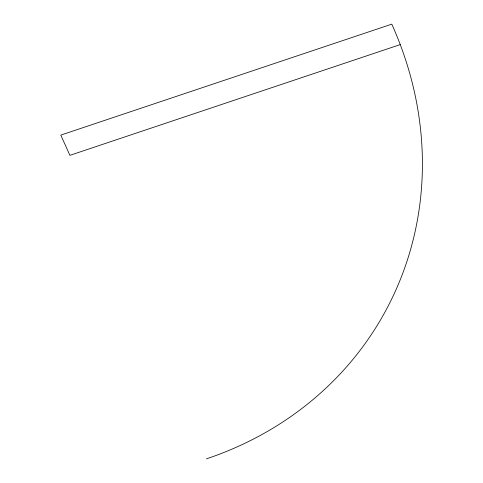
<?xml version="1.0" encoding="UTF-8"?>
<svg xmlns="http://www.w3.org/2000/svg" width="483" height="483" viewBox="0 0 483 483"><rect width="100%" height="100%" fill="white"/><g stroke="black" fill="none" stroke-linecap="round" stroke-linejoin="round"><path stroke-width="0.72" d="M400.244 44.599L69.902 155.339L60.804 135.107L391.791 24.15A369.32 333.898 28.4 0 1 206.434 458.85"/></g></svg>
